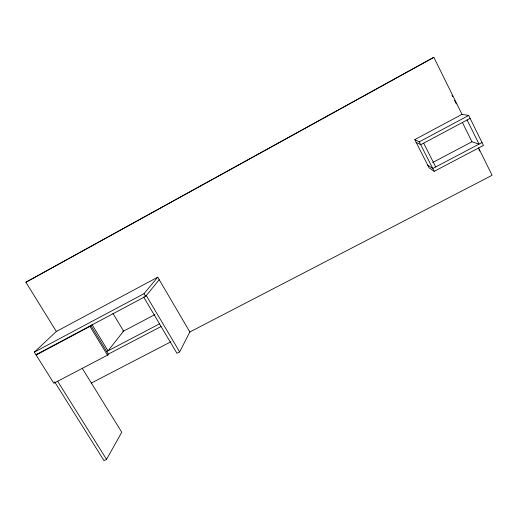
<?xml version="1.0" encoding="UTF-8"?>
<svg xmlns="http://www.w3.org/2000/svg" width="518" height="518" viewBox="0 0 518 518"><rect width="100%" height="100%" fill="white"/><g stroke="black" fill="none" stroke-linecap="round" stroke-linejoin="round"><path stroke-width="0.78" d="M143.609 296.989L176.955 353.295L179.636 351.916L189.853 331.98L157.744 277.195L56.345 331.468L34.324 352.136L35.962 354.746L145.636 296.374L159.214 279.707M54.63 381.824L104.001 460.619L106.533 459.362L121.756 432.239L82.284 368.343M107.504 355.167L108.301 354.144L90.838 325.472L89.964 326.392L36.143 355.037L53.827 383.242L107.504 355.167L89.964 326.392M34.324 352.136L144.03 293.654L157.744 277.195M36.143 355.037L37.205 354.021M56.391 331.539L25.9 282.245L433.391 57.504L433.864 57.381L462.088 114.523M25.9 282.245L433.864 57.381M414.769 139.62L461.998 114.342L468.68 115.462L483.443 145.441L434.207 171.335L429.105 167.858L414.769 139.62L419.263 141.861L434.207 171.335M419.263 141.861L468.68 115.462M470.117 118.382L420.72 144.729L416.161 142.372M144.956 296.277L146.296 295.558L179.636 351.916M432.718 162.503L471.956 141.79L479.033 144.127L467.119 119.975M122.844 331.488L154.934 314.581M482.018 142.554L432.77 168.499L427.726 165.145M106.566 351.599L159.518 323.854M107.446 354.59L161.098 326.521M91.155 383.145L170.914 341.796M189.594 332.116L492.1 175.291L478.522 147.805M57.608 381.177L106.533 459.362M91.964 324.482L108.016 350.841L123.595 331.093L112.95 313.416M144.03 293.654L145.636 296.374M423.653 143.162L435.696 166.958M452.02 95.208L452.738 96.659M454.526 100.285L456.319 103.911M478.885 149.585L479.597 151.036M462.302 122.28L471.956 141.79"/></g></svg>
